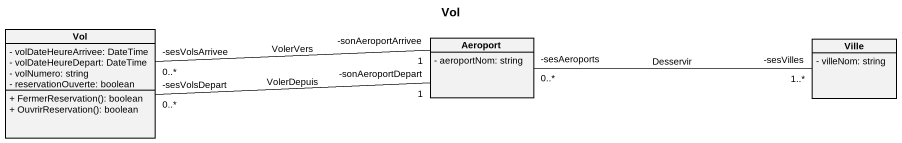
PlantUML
@startuml
title Vol
hide circle
hide empty members
skinparam classAttributeIconSize 0
class Vol {
  - volDateHeureArrivee: DateTime
  - volDateHeureDepart: DateTime
  - volNumero: string
  - reservationOuverte: boolean
  + FermerReservation(): boolean
  + OuvrirReservation(): boolean
}
class Aeroport {
  - aeroportNom: string
}
class Ville {
  - villeNom: string
}
Vol "-sesVolsDepart\n0..*" -right- "-sonAeroportDepart\n1" Aeroport : VolerDepuis
Vol "-sesVolsArrivee\n0..*" -right- "-sonAeroportArrivee\n1" Aeroport : VolerVers
Aeroport "-sesAeroports\n0..*" -right- "-sesVilles\n1..*" Ville : Desservir
@enduml
